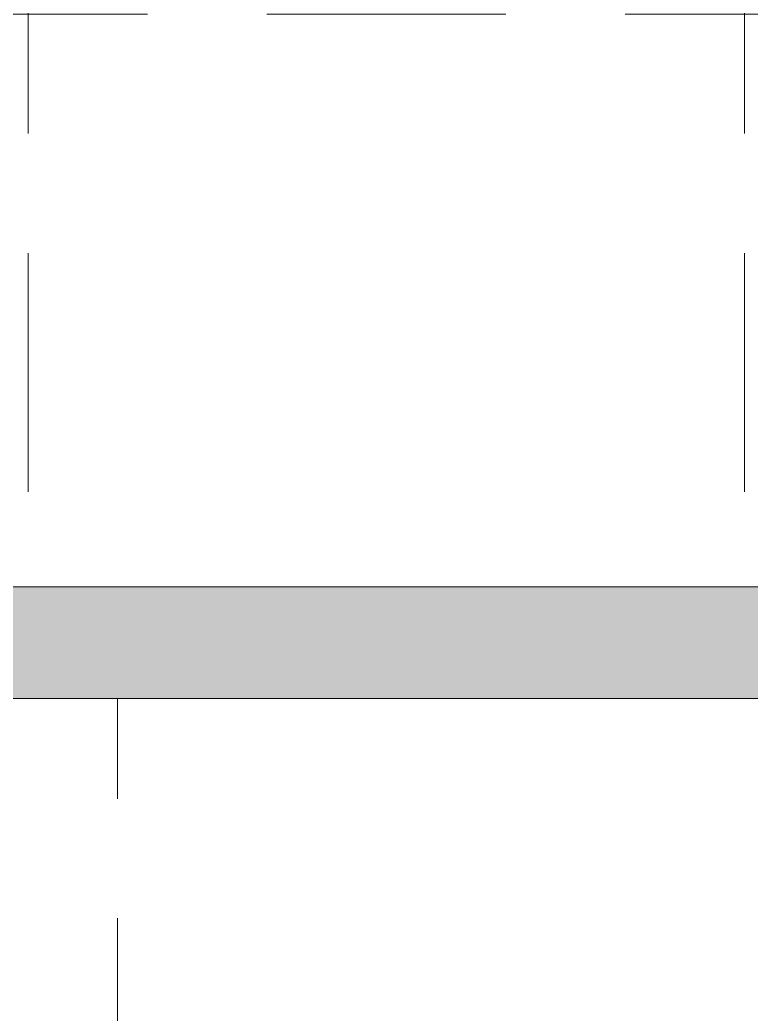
# Model space of a CAD drawing. Header units: inches. Extents: x 741 to 3125, y 9 to 2134.
# Drawn here: x 2666.25 to 2690.74, y 1917.35 to 1950.66 of the extents above; entities that cross this region are included whole.
import ezdxf

# ---------------------------------------------------------------- set-up
doc = ezdxf.new("R2010")
doc.units = ezdxf.units.IN
doc.header["$MEASUREMENT"] = 0
doc.linetypes.add('Demolished', pattern=[0.1875, 0.125, -0.0625])
for name, color, linetype, lineweight in [('A-CLNG-PATT', 13, 'Demolished', 9), ('A-WALL-PATT', 111, 'Continuous', 13), ('I-WALL', 2, 'Continuous', 13)]:
    doc.layers.add(name, color=color, linetype=linetype, lineweight=lineweight)

msp = doc.modelspace()

# ---------------------------------------------------------------- hatches: boundary and pattern name
at = {"layer": 'A-CLNG-PATT', "lineweight": 13}
h = msp.add_hatch(dxfattribs=at)
h.set_pattern_fill('FP_23', color=10, style=0, pattern_type=2)
h.set_pattern_definition([(90, (2714.501, 2022.823), (24, 24), [4, -4, 8, -4, -4]), (90, (2714.501, 2022.823), (24, 24), [-20, 4, 0]), (0, (2714.501, 2022.823), (24, -24), [4, -4, 8, -4, -4]), (0, (2714.501, 2022.823), (24, -24), [-20, 4, 0])])
h.paths.add_polyline_path([(2655.283, 1931.667), (2763.408, 1931.667), (2763.408, 1949.37), (2779.72, 1949.37), (2779.72, 2095.917), (2765.658, 2095.917), (2765.658, 2113.98), (2666.533, 2113.98), (2666.533, 2112.542), (2649.283, 2112.542), (2649.283, 1974.995), (2650.033, 1974.995), (2650.033, 1939.314), (2666.541, 1955.822), (2666.541, 1974.724), (2666.901, 1974.724), (2666.901, 1974.364), (2689.579, 1974.364), (2689.579, 1974.724), (2689.939, 1974.724), (2689.939, 1951.446), (2689.579, 1951.446), (2689.579, 1951.807), (2666.901, 1951.807), (2666.901, 1951.446), (2666.541, 1951.446), (2666.541, 1953.878), (2650.033, 1937.37), (2650.033, 1935.745), (2649.283, 1935.745), (2649.283, 1931.667), (2651.533, 1931.667)], flags=0)
h.paths.add_polyline_path([(2761.939, 1951.446), (2761.579, 1951.446), (2761.579, 1951.807), (2738.901, 1951.807), (2738.901, 1951.446), (2738.541, 1951.446), (2738.541, 1974.724), (2738.901, 1974.724), (2738.901, 1974.364), (2761.579, 1974.364), (2761.579, 1974.724), (2761.939, 1974.724), (2761.939, 1951.788)], flags=0)
h.paths.add_polyline_path([(2738.901, 1960.327), (2761.579, 1960.327), (2761.579, 1960.611), (2738.901, 1960.611)], flags=0)
h.paths.add_polyline_path([(2666.901, 1960.327), (2671.045, 1960.327), (2671.33, 1960.611), (2666.901, 1960.611)], flags=0)
h.paths.add_polyline_path([(2675.489, 1960.327), (2689.579, 1960.327), (2689.579, 1960.611), (2673.274, 1960.611), (2672.99, 1960.327)], flags=0)
h.paths.add_polyline_path([(2689.579, 1965.559), (2689.579, 1965.844), (2666.901, 1965.844), (2666.901, 1965.559), (2680.274, 1965.559)], flags=0)
h.paths.add_polyline_path([(2741.118, 1965.559), (2761.579, 1965.559), (2761.579, 1965.844), (2738.901, 1965.844), (2738.901, 1965.559)], flags=0)
h.paths.add_polyline_path([(2738.901, 2071.446), (2738.541, 2071.446), (2738.541, 2094.724), (2738.901, 2094.724), (2738.901, 2094.364), (2761.579, 2094.364), (2761.579, 2094.724), (2761.939, 2094.724), (2761.939, 2071.446), (2761.579, 2071.446), (2761.579, 2071.807), (2738.901, 2071.807)], flags=0)
h.paths.add_polyline_path([(2689.939, 2071.446), (2689.579, 2071.446), (2689.579, 2071.807), (2666.901, 2071.807), (2666.901, 2071.446), (2666.541, 2071.446), (2666.541, 2094.724), (2666.901, 2094.724), (2666.901, 2094.364), (2689.579, 2094.364), (2689.579, 2094.724), (2689.939, 2094.724), (2689.939, 2071.788)], flags=0)
h.paths.add_polyline_path([(2741.118, 2080.327), (2761.579, 2080.327), (2761.579, 2080.611), (2738.901, 2080.611), (2738.901, 2080.327)], flags=0)
h.paths.add_polyline_path([(2685.659, 2080.327), (2689.579, 2080.327), (2689.579, 2080.611), (2666.901, 2080.611), (2666.901, 2080.327), (2668.106, 2080.327)], flags=0)
h.paths.add_polyline_path([(2738.901, 2085.559), (2761.579, 2085.559), (2761.579, 2085.844), (2738.901, 2085.844)], flags=0)
h.paths.add_polyline_path([(2668.106, 2085.559), (2689.579, 2085.559), (2689.579, 2085.844), (2666.901, 2085.844), (2666.901, 2085.559)], flags=0)
h = msp.add_hatch(dxfattribs=at)
h.set_pattern_fill('FP_15', color=10, style=0, pattern_type=2)
h.set_pattern_definition([(270, (2717.501, 1844.542), (-24, -24), [4, -4, 8, -4, -4]), (270, (2717.501, 1844.542), (-24, -24), [-20, 4, 0]), (180, (2717.501, 1844.542), (-24, 24), [4, -4, 8, -4, -4]), (180, (2717.501, 1844.542), (-24, 24), [-20, 4, 0])])
h.paths.add_polyline_path([(2655.283, 1761.167), (2761.408, 1761.167), (2761.408, 1781.417), (2779.72, 1781.417), (2779.72, 1925.37), (2763.408, 1925.37), (2763.408, 1927.917), (2655.283, 1927.917), (2655.283, 1805.458), (2656.033, 1805.458), (2656.033, 1769.208), (2692.033, 1769.208), (2692.033, 1767.833), (2656.033, 1767.833), (2656.033, 1766.208), (2655.283, 1766.208), (2655.283, 1764.401)], flags=0)
h.paths.add_polyline_path([(2765.031, 1796.372), (2764.671, 1796.372), (2764.671, 1796.733), (2741.993, 1796.733), (2741.993, 1796.372), (2741.633, 1796.372), (2741.633, 1819.651), (2741.993, 1819.651), (2741.993, 1819.29), (2764.671, 1819.29), (2764.671, 1819.651), (2765.031, 1819.651), (2765.031, 1796.781)], flags=0)
h.paths.add_polyline_path([(2669.633, 1796.372), (2669.633, 1819.651), (2669.993, 1819.651), (2669.993, 1819.29), (2692.671, 1819.29), (2692.671, 1819.651), (2693.031, 1819.651), (2693.031, 1796.372), (2692.671, 1796.372), (2692.671, 1796.733), (2669.993, 1796.733), (2669.993, 1796.372)], flags=0)
h.paths.add_polyline_path([(2741.993, 1805.253), (2764.671, 1805.253), (2764.671, 1805.537), (2741.993, 1805.537)], flags=0)
h.paths.add_polyline_path([(2669.993, 1805.253), (2692.671, 1805.253), (2692.671, 1805.537), (2669.993, 1805.537)], flags=0)
h.paths.add_polyline_path([(2764.671, 1810.485), (2764.671, 1810.77), (2741.993, 1810.77), (2741.993, 1810.485), (2753.287, 1810.485)], flags=0)
h.paths.add_polyline_path([(2692.443, 1810.485), (2692.671, 1810.485), (2692.671, 1810.77), (2669.993, 1810.77), (2669.993, 1810.485), (2680.274, 1810.485)], flags=0)
h.paths.add_polyline_path([(2741.633, 1892.372), (2741.633, 1915.651), (2741.993, 1915.651), (2741.993, 1915.29), (2764.671, 1915.29), (2764.671, 1915.651), (2765.031, 1915.651), (2765.031, 1892.372), (2764.671, 1892.372), (2764.671, 1892.733), (2741.993, 1892.733), (2741.993, 1892.372)], flags=0)
h.paths.add_polyline_path([(2669.993, 1892.372), (2669.633, 1892.372), (2669.633, 1915.651), (2669.993, 1915.651), (2669.993, 1915.29), (2692.671, 1915.29), (2692.671, 1915.651), (2693.031, 1915.651), (2693.031, 1892.372), (2692.671, 1892.372), (2692.671, 1892.733), (2669.993, 1892.733)], flags=0)
h.paths.add_polyline_path([(2764.671, 1901.253), (2764.671, 1901.537), (2741.993, 1901.537), (2741.993, 1901.253), (2753.287, 1901.253)], flags=0)
h.paths.add_polyline_path([(2692.443, 1901.253), (2692.671, 1901.253), (2692.671, 1901.537), (2669.993, 1901.537), (2669.993, 1901.253), (2680.274, 1901.253)], flags=0)
h.paths.add_polyline_path([(2741.993, 1906.485), (2764.671, 1906.485), (2764.671, 1906.77), (2741.993, 1906.77)], flags=0)
h.paths.add_polyline_path([(2669.993, 1906.485), (2692.671, 1906.485), (2692.671, 1906.77), (2669.993, 1906.77)], flags=0)
at = {"layer": 'A-WALL-PATT', "lineweight": 9}
msp.add_hatch(color=7, dxfattribs=at).paths.add_polyline_path([(2655.283, 1927.917), (2763.888, 1927.917), (2763.888, 1931.667), (2649.283, 1931.667), (2649.283, 1927.917), (2651.533, 1927.917)], flags=0)

# ---------------------------------------------------------------- linework, layer by layer
at = {"layer": 'I-WALL', "color": 8, "lineweight": 20}
for p, q in [((2649.283, 1931.667), (2763.408, 1931.667)), ((2763.408, 1927.917), (2655.283, 1927.917))]:
    msp.add_line(p, q, dxfattribs=at)

doc.saveas('drawing.dxf')
